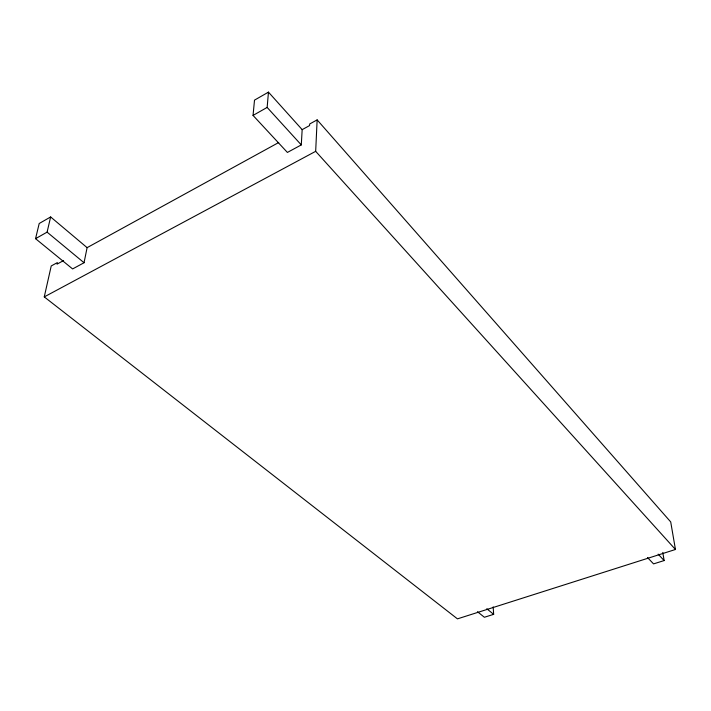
<?xml version="1.0" encoding="UTF-8"?>
<svg xmlns="http://www.w3.org/2000/svg" width="711" height="711" viewBox="0 0 711 711"><rect width="100%" height="100%" fill="white"/><g stroke="black" fill="none" stroke-linecap="round" stroke-linejoin="round"><path stroke-width="1.07" d="M63.59 260.555L57.022 264.154L57.378 262.59L51.228 265.958L44.26 296.896L457.457 618.863L675.45 549.487L315.675 151.327L317.142 119.883L309.676 123.981L309.587 125.571L302.166 129.642L301.286 144.911L287.395 152.438L253.045 115.422L254.511 100.127L268.465 92.137L302.166 129.642M301.286 144.911L267.149 107.423L268.465 92.137M87.106 247.65L50.641 216.953L39.203 223.503L35.55 238.674L72.611 268.936L84.04 262.741L87.106 247.65L278.703 142.52M35.55 238.674L47.095 232.133L50.641 216.953M253.045 115.422L267.149 107.423M44.26 296.896L315.675 151.327M493.176 606.883L493.656 614.34L484.378 617.264L477.463 611.709M662.785 552.42L664.127 560.561L653.551 563.894L647.525 557.54M486.795 608.74L493.656 614.34M47.095 232.133L84.04 262.741M658.155 554.145L664.127 560.561M317.142 119.883L670.713 521.927L675.45 549.487"/></g></svg>
